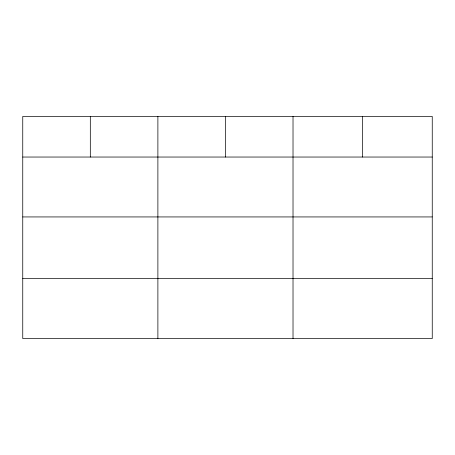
<?xml version="1.0" encoding="UTF-8"?>
<svg xmlns="http://www.w3.org/2000/svg" width="455" height="455" viewBox="0 0 455 455"><rect width="100%" height="100%" fill="white"/><g stroke="black" fill="none" stroke-linecap="round" stroke-linejoin="round"><path stroke-width="0.68" d="M432.25 216.938L432.25 116.44L22.75 116.44L22.75 338.56L432.25 338.56L432.25 216.938L22.75 216.938M22.75 157.038L432.25 157.038M22.75 278.659L432.25 278.659M362.635 116.44L362.635 157.038M293.02 116.44L293.02 338.56M225.452 116.44L225.452 157.038M157.885 116.44L157.885 338.56M90.318 116.44L90.318 157.038"/></g></svg>
